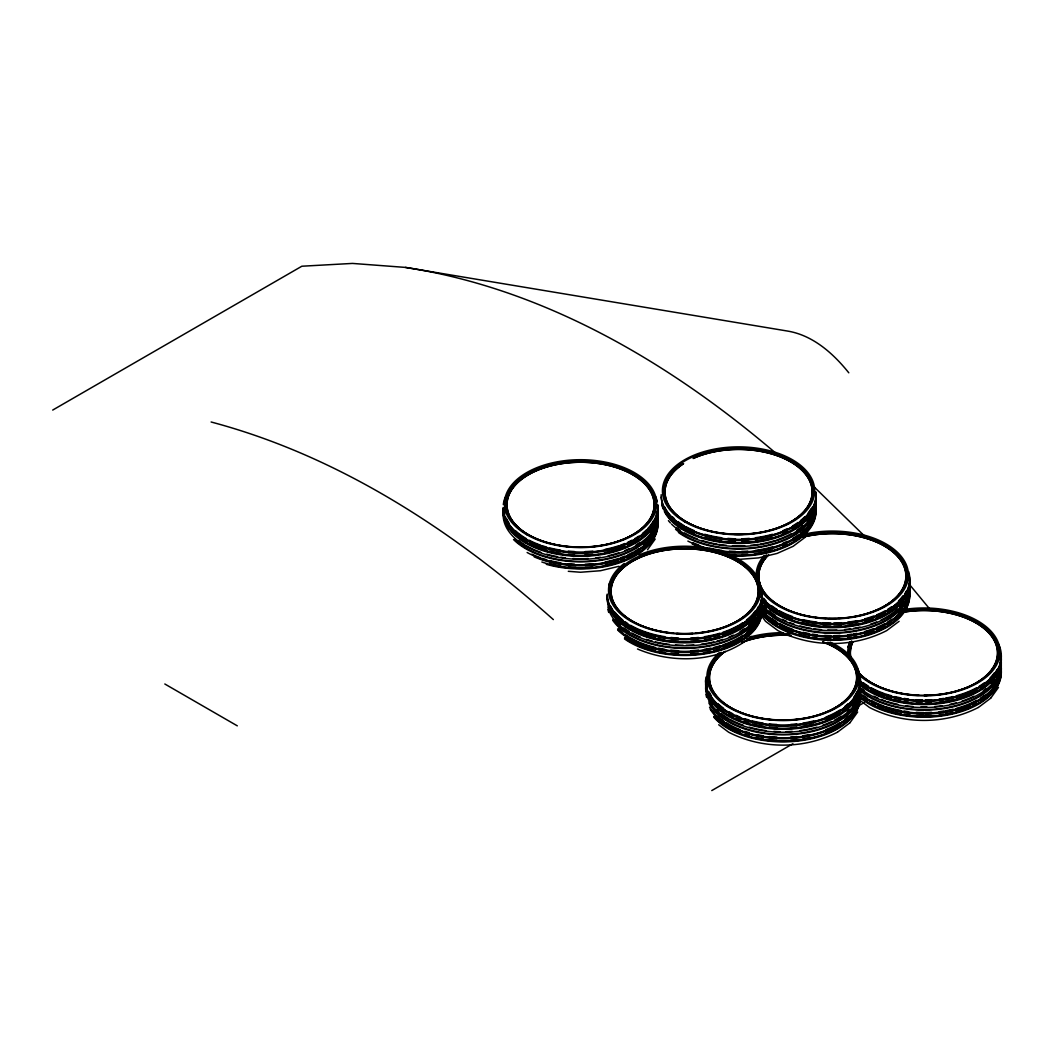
<?xml version="1.0" encoding="UTF-8"?>
<svg xmlns="http://www.w3.org/2000/svg" width="1054" height="1054" viewBox="0 0 1054 1054"><rect width="100%" height="100%" fill="white"/><g stroke="black" fill="none" stroke-linecap="round" stroke-linejoin="round"><path stroke-width="1.5" d="M647.485 549.793L655.206 539.042M849.946 722.767L857.666 712.003M990.813 698.064L998.533 687.3M805.361 537.105L793.109 546.328L777.035 553.455L758.485 557.895L738.564 559.41M751.449 636.471C720.449 662.439 673.704 664.507 637.499 648.974M899.102 621.307L886.704 630.595C853.266 647.828 811.356 647.828 777.918 630.595L765.52 621.307L761.093 615.18M837.561 732.135L849.814 722.912M978.428 707.432L990.681 698.209M52.7 410.072L301.852 266.227L352.484 263.421L405.434 267.413L787.694 331.088C812.963 335.304 833.279 353.446 848.799 372.813M711.766 790.579L792.911 743.729M858.404 705.916L864.096 702.623M837.416 732.201C803.978 749.434 762.068 749.434 728.63 732.201L718.683 724.757M978.283 707.497C944.845 724.717 902.935 724.717 869.497 707.497L859.55 700.054M619.014 566.288L600.464 570.728L580.556 572.243L568.304 571.308M405.434 267.413C544.246 288.717 669.422 362.576 775.006 452.509M211.116 421.995C340.271 456.303 454.393 531.611 553.35 619.594M164.819 683.993L237.308 725.85M814.162 486.935L863.951 535.458M910.274 585.457L929.905 609.225M586.946 547.026A73.569 42.476 0 0 1 513.443 487.317A73.569 42.476 0 0 1 639.567 479.346A73.569 42.476 0 0 1 590.161 546.828M657.801 521.335A77.403 44.69 0 0 1 546.301 564.312M655.983 531.44A76.455 44.136 0 0 1 562.243 567.092M560.768 566.868A76.455 44.136 0 0 1 549.753 564.641M653.717 536.117A76.455 44.136 0 0 1 647.96 544.127M646.761 545.379A76.455 44.136 0 0 1 643.572 548.304M638.671 551.98A76.455 44.136 0 0 1 634.613 554.523M633.322 555.247A76.455 44.136 0 0 1 627.815 558.001M624.89 559.266A76.455 44.136 0 0 1 620.332 561.005M618.777 561.532A76.455 44.136 0 0 1 605.101 565.115M592.822 566.881A76.455 44.136 0 0 1 585.141 567.368M575.958 567.368A76.455 44.136 0 0 1 568.277 566.881M560.768 565.945A76.455 44.136 0 0 1 549.753 563.706M657.801 520.399A77.403 44.69 0 0 1 621.425 561.268A77.403 44.69 0 0 1 541.848 562.019M657.801 518.173A77.403 44.69 0 0 1 617.446 560.372A77.403 44.69 0 0 1 534.167 556.868M655.983 528.278A76.455 44.136 0 0 1 562.243 563.943M560.768 563.719A76.455 44.136 0 0 1 536.222 557.039M653.717 532.955A76.455 44.136 0 0 1 647.96 540.966M646.761 542.23A76.455 44.136 0 0 1 643.572 545.142M638.671 548.831A76.455 44.136 0 0 1 634.613 551.361M633.322 552.098A76.455 44.136 0 0 1 627.815 554.852M624.89 556.117A76.455 44.136 0 0 1 620.332 557.843M618.777 558.383A76.455 44.136 0 0 1 605.101 561.953M592.822 563.719A76.455 44.136 0 0 1 585.141 564.219M574.417 564.153A76.455 44.136 0 0 1 568.277 563.719M560.768 562.783A76.455 44.136 0 0 1 549.753 560.557M546.723 559.74A76.455 44.136 0 0 1 542.323 558.383M540.781 557.843A76.455 44.136 0 0 1 531.862 554.18M657.801 517.25A77.403 44.69 0 0 1 613.323 560.649A77.403 44.69 0 0 1 527.119 552.494M657.801 514.273A77.403 44.69 0 0 1 603.02 559.951A77.403 44.69 0 0 1 513.522 539.529M656.958 518.621A76.455 44.136 0 0 1 599.133 560.003A76.455 44.136 0 0 1 514.352 539.253M653.717 527.382A76.455 44.136 0 0 1 650.186 532.81M639.962 542.362A76.455 44.136 0 0 1 635.997 544.971M629.238 548.62A76.455 44.136 0 0 1 624.89 550.544M618.777 552.81A76.455 44.136 0 0 1 608.25 555.721M600.345 557.223A76.455 44.136 0 0 1 595.866 557.829M588.224 558.501A76.455 44.136 0 0 1 580.556 558.725M579.028 558.712A76.455 44.136 0 0 1 572.875 558.501M565.234 557.829A76.455 44.136 0 0 1 560.768 557.223M557.579 556.683A76.455 44.136 0 0 1 546.723 554.167M540.781 552.283A76.455 44.136 0 0 1 526.499 545.801M525.116 544.971A76.455 44.136 0 0 1 518.7 540.518M508.16 528.765A76.455 44.136 0 0 1 506.71 526.012M657.801 511.677A77.403 44.69 0 0 1 583.073 559.252A77.403 44.69 0 0 1 503.14 514.589M657.801 508.7A77.403 44.69 0 0 1 583.073 556.288A77.403 44.69 0 0 1 503.14 511.612M656.84 514.484A76.455 44.136 0 0 1 600.345 554.246M598.856 554.47A76.455 44.136 0 0 1 562.243 554.47M560.768 554.246A76.455 44.136 0 0 1 505.577 520.241M504.761 517.382A76.455 44.136 0 0 1 504.102 511.612M653.717 523.495A76.455 44.136 0 0 1 647.96 531.506M646.761 532.757A76.455 44.136 0 0 1 643.572 535.682M638.671 539.358A76.455 44.136 0 0 1 634.613 541.901M633.322 542.626A76.455 44.136 0 0 1 627.815 545.379M624.89 546.644A76.455 44.136 0 0 1 620.332 548.383M618.777 548.91A76.455 44.136 0 0 1 605.101 552.48M592.822 554.246A76.455 44.136 0 0 1 585.141 554.747M574.417 554.681A76.455 44.136 0 0 1 568.277 554.246M560.768 553.324A76.455 44.136 0 0 1 549.753 551.084M546.723 550.267A76.455 44.136 0 0 1 542.323 548.91M540.781 548.383A76.455 44.136 0 0 1 529.108 543.337M526.499 541.901A76.455 44.136 0 0 1 519.899 537.553M517.54 535.682A76.455 44.136 0 0 1 515.366 533.746M509.003 526.223A76.455 44.136 0 0 1 506.71 522.112M657.801 507.778A77.403 44.69 0 0 1 583.073 555.353A77.403 44.69 0 0 1 503.14 510.689M657.801 505.551A77.403 44.69 0 0 1 583.073 553.126A77.403 44.69 0 0 1 503.14 508.463M656.84 511.335A76.455 44.136 0 0 1 600.345 551.097M598.856 551.308A76.455 44.136 0 0 1 562.243 551.308M560.768 551.097A76.455 44.136 0 0 1 505.577 517.079M504.761 514.22A76.455 44.136 0 0 1 504.102 508.463M653.717 520.333A76.455 44.136 0 0 1 647.96 528.344M646.761 529.595A76.455 44.136 0 0 1 642.413 533.469M638.671 536.209A76.455 44.136 0 0 1 634.613 538.739M631.992 540.188A76.455 44.136 0 0 1 627.815 542.217M624.89 543.495A76.455 44.136 0 0 1 620.332 545.221M618.777 545.761A76.455 44.136 0 0 1 605.101 549.332M592.822 551.097A76.455 44.136 0 0 1 585.141 551.585M574.417 551.532A76.455 44.136 0 0 1 568.277 551.097M560.768 550.162A76.455 44.136 0 0 1 549.753 547.922M546.723 547.105A76.455 44.136 0 0 1 542.323 545.761M540.781 545.221A76.455 44.136 0 0 1 529.108 540.188M526.499 538.739A76.455 44.136 0 0 1 515.366 530.584M509.003 523.074A76.455 44.136 0 0 1 506.71 518.95M657.801 504.616A77.403 44.69 0 0 1 583.073 552.204A77.403 44.69 0 0 1 503.14 507.527M503.311 504.616A77.403 44.69 0 0 1 505.169 497.369M655.324 495.96A77.403 44.69 0 0 1 657.301 501.704M569.41 546.789A73.675 42.542 0 0 1 518.779 481.638A73.675 42.542 0 0 1 642.479 481.638A73.675 42.542 0 0 1 591.847 546.789M587.038 547.131A73.675 42.542 0 0 1 572.612 547.039M721.068 533.126A73.569 42.476 0 0 0 810.473 482.89A73.569 42.476 0 0 0 693.084 458.49A73.675 42.542 0 0 1 793.741 463.681A73.675 42.542 0 0 1 790.737 521.993M719.526 532.902A73.569 42.476 0 0 1 683.624 463.628A73.675 42.542 0 0 0 718.037 532.757M815.809 505.34A77.403 44.69 0 0 1 708.947 549.529M705.837 548.739A77.403 44.69 0 0 1 692.188 544.022M812.41 519.675A76.455 44.136 0 0 1 709.316 549.015M706.246 548.238A76.455 44.136 0 0 1 694.243 544.207M810.974 521.493A76.455 44.136 0 0 1 808.194 525.538M804.782 529.385A76.455 44.136 0 0 1 800.421 533.258M797.97 535.103A76.455 44.136 0 0 1 792.621 538.528M787.259 541.348A76.455 44.136 0 0 1 782.898 543.271M772.398 546.894A76.455 44.136 0 0 1 755.389 550.372M747.787 551.137A76.455 44.136 0 0 1 741.634 551.413M735.508 551.413A76.455 44.136 0 0 1 729.355 551.137M721.753 550.372A76.455 44.136 0 0 1 709.316 548.093M698.789 545.01A76.455 44.136 0 0 1 692.755 542.652M815.809 504.405A77.403 44.69 0 0 1 772.99 547.342A77.403 44.69 0 0 1 687.867 541.084M815.809 501.44A77.403 44.69 0 0 1 766.772 545.959A77.403 44.69 0 0 1 678.42 532.481M815.019 504.352A76.455 44.136 0 0 1 761.225 546.499A76.455 44.136 0 0 1 675.561 529.332M810.974 515.92A76.455 44.136 0 0 1 807.127 521.282M802.7 525.775A76.455 44.136 0 0 1 796.692 530.425M791.343 533.68A76.455 44.136 0 0 1 776.798 539.964M775.349 540.438A76.455 44.136 0 0 1 759.947 544.127M758.353 544.378A76.455 44.136 0 0 1 750.843 545.313M744.704 545.735A76.455 44.136 0 0 1 732.438 545.735M726.298 545.313A76.455 44.136 0 0 1 718.788 544.378M717.194 544.127A76.455 44.136 0 0 1 701.793 540.438M697.261 538.884A76.455 44.136 0 0 1 684.507 532.955M680.449 530.425A76.455 44.136 0 0 1 676.721 527.685M815.809 498.832A77.403 44.69 0 0 1 761.028 544.51A77.403 44.69 0 0 1 671.53 524.088M670.449 522.968A77.403 44.69 0 0 1 668.42 520.636M815.809 495.867A77.403 44.69 0 0 1 752.266 542.757A77.403 44.69 0 0 1 664.402 511.585M663.19 508.937A77.403 44.69 0 0 1 661.82 504.616M812.41 510.202A76.455 44.136 0 0 1 739.816 542.902A76.455 44.136 0 0 1 665.403 511.572M810.974 512.02A76.455 44.136 0 0 1 808.194 516.065M804.782 519.912A76.455 44.136 0 0 1 800.421 523.785M797.97 525.63A76.455 44.136 0 0 1 792.621 529.055M787.259 531.875A76.455 44.136 0 0 1 782.898 533.811M772.398 537.421A76.455 44.136 0 0 1 755.389 540.9M749.315 541.545A76.455 44.136 0 0 1 741.634 541.954M735.508 541.954A76.455 44.136 0 0 1 727.827 541.545M721.753 540.9A76.455 44.136 0 0 1 704.744 537.421M694.243 533.811A76.455 44.136 0 0 1 685.798 529.78M684.507 529.055A76.455 44.136 0 0 1 677.92 524.721M674.441 521.875A76.455 44.136 0 0 1 672.36 519.912M815.809 494.932A77.403 44.69 0 0 1 746.153 542.323A77.403 44.69 0 0 1 661.82 503.68M815.809 492.705A77.403 44.69 0 0 1 742.345 540.254A77.403 44.69 0 0 1 661.201 497.066M812.41 507.04A76.455 44.136 0 0 1 738.564 539.753A76.455 44.136 0 0 1 664.731 507.04M810.974 508.871A76.455 44.136 0 0 1 808.194 512.916M804.782 516.763A76.455 44.136 0 0 1 800.421 520.623M797.97 522.468A76.455 44.136 0 0 1 792.621 525.906M787.259 528.726A76.455 44.136 0 0 1 782.898 530.649M772.398 534.273A76.455 44.136 0 0 1 755.389 537.751M749.315 538.396A76.455 44.136 0 0 1 741.634 538.792M735.508 538.792A76.455 44.136 0 0 1 727.827 538.396M721.753 537.751A76.455 44.136 0 0 1 704.744 534.273M694.243 530.649A76.455 44.136 0 0 1 685.798 526.631M684.507 525.906A76.455 44.136 0 0 1 677.92 521.559M674.441 518.713A76.455 44.136 0 0 1 672.36 516.763M815.809 491.783A77.403 44.69 0 0 1 741.094 539.358A77.403 44.69 0 0 1 661.161 494.695M815.809 508.489A77.403 44.69 0 0 1 729.249 555.761M812.41 522.824A76.455 44.136 0 0 1 729.355 555.221M810.974 524.642A76.455 44.136 0 0 1 808.194 528.7M804.782 532.547A76.455 44.136 0 0 1 800.421 536.407M797.97 538.251A76.455 44.136 0 0 1 794.018 540.86M787.259 544.496A76.455 44.136 0 0 1 782.898 546.433M772.398 550.056A76.455 44.136 0 0 1 755.389 553.534M747.787 554.285A76.455 44.136 0 0 1 741.634 554.575M735.508 554.575A76.455 44.136 0 0 1 729.355 554.285M815.809 507.567A77.403 44.69 0 0 1 726.14 554.588M789.499 522.692A73.675 42.542 0 0 1 759.249 532.757M757.707 532.995A73.675 42.542 0 0 1 746.654 534.194M743.439 534.365A73.675 42.542 0 0 1 733.847 534.365M730.633 534.194A73.675 42.542 0 0 1 721.12 533.232M673.453 633.217A73.569 42.476 0 0 1 622.888 568.159A73.569 42.476 0 0 1 746.403 568.159A73.569 42.476 0 0 1 695.851 633.217M692.649 633.467A73.569 42.476 0 0 1 676.655 633.467M761.897 607.855A77.403 44.69 0 0 1 712.86 652.386A77.403 44.69 0 0 1 624.495 638.895M758.498 622.189A76.455 44.136 0 0 1 702.504 653.691A76.455 44.136 0 0 1 627.855 640.318M755.283 626.735A76.455 44.136 0 0 1 746.509 635.773M742.767 638.513A76.455 44.136 0 0 1 740.092 640.226M738.709 641.056A76.455 44.136 0 0 1 722.873 648.065M719.961 648.987A76.455 44.136 0 0 1 713.901 650.621M710.778 651.319A76.455 44.136 0 0 1 704.441 652.479M698.446 653.256A76.455 44.136 0 0 1 690.778 653.836M678.512 653.836A76.455 44.136 0 0 1 670.845 653.256M664.863 652.479A76.455 44.136 0 0 1 658.513 651.319M655.39 650.621A76.455 44.136 0 0 1 625.246 637.617M761.897 606.933A77.403 44.69 0 0 1 712.86 651.464A77.403 44.69 0 0 1 624.495 637.973M761.897 604.706A77.403 44.69 0 0 1 707.102 650.384A77.403 44.69 0 0 1 617.618 629.963M758.498 619.041A76.455 44.136 0 0 1 696.602 651.201A76.455 44.136 0 0 1 620.516 631.636M755.283 623.573A76.455 44.136 0 0 1 746.509 632.624M742.767 635.351A76.455 44.136 0 0 1 740.092 637.077M738.709 637.894A76.455 44.136 0 0 1 722.873 644.903M719.961 645.825A76.455 44.136 0 0 1 713.901 647.459M710.778 648.157A76.455 44.136 0 0 1 704.441 649.317M698.446 650.094A76.455 44.136 0 0 1 690.778 650.674M678.512 650.674A76.455 44.136 0 0 1 670.845 650.094M664.863 649.317A76.455 44.136 0 0 1 658.513 648.157M655.39 647.459A76.455 44.136 0 0 1 625.246 634.468M622.795 632.624A76.455 44.136 0 0 1 618.448 628.751M761.897 603.771A77.403 44.69 0 0 1 707.102 649.448A77.403 44.69 0 0 1 617.618 629.027M761.897 600.806A77.403 44.69 0 0 1 701.661 647.314A77.403 44.69 0 0 1 612.703 620.213M608.738 612.44A77.403 44.69 0 0 1 607.908 609.541M761.093 603.718A76.455 44.136 0 0 1 698.328 647.143A76.455 44.136 0 0 1 613.099 619.251M755.283 618A76.455 44.136 0 0 1 748.775 625.141M744.058 628.895A76.455 44.136 0 0 1 740.092 631.504M733.334 635.14A76.455 44.136 0 0 1 728.986 637.077M722.873 639.343A76.455 44.136 0 0 1 716.97 641.109M713.901 641.886A76.455 44.136 0 0 1 701.463 644.165M693.861 644.929A76.455 44.136 0 0 1 686.18 645.246M683.124 645.246A76.455 44.136 0 0 1 675.443 644.929M669.33 644.363A76.455 44.136 0 0 1 655.39 641.886M652.321 641.109A76.455 44.136 0 0 1 646.418 639.343M640.318 637.077A76.455 44.136 0 0 1 631.886 633.046M629.212 631.504A76.455 44.136 0 0 1 623.994 627.986M620.516 625.141A76.455 44.136 0 0 1 615.022 619.33M761.897 598.198A77.403 44.69 0 0 1 692.228 645.588A77.403 44.69 0 0 1 607.908 606.946M761.897 595.233A77.403 44.69 0 0 1 687.168 642.808A77.403 44.69 0 0 1 607.236 598.145M758.498 609.568A76.455 44.136 0 0 1 684.652 642.281A76.455 44.136 0 0 1 610.806 609.568M755.283 614.1A76.455 44.136 0 0 1 746.509 623.151M742.767 625.892A76.455 44.136 0 0 1 740.092 627.604M738.709 628.421A76.455 44.136 0 0 1 722.873 635.443M719.961 636.366A76.455 44.136 0 0 1 713.901 637.986M710.778 638.698A76.455 44.136 0 0 1 704.441 639.844M698.446 640.621A76.455 44.136 0 0 1 690.778 641.214M678.512 641.214A76.455 44.136 0 0 1 670.845 640.621M664.863 639.844A76.455 44.136 0 0 1 658.513 638.698M655.39 637.986A76.455 44.136 0 0 1 625.246 624.996M622.795 623.151A76.455 44.136 0 0 1 615.022 615.444M761.897 594.311A77.403 44.69 0 0 1 687.168 641.886A77.403 44.69 0 0 1 607.236 597.21M761.897 592.071A77.403 44.69 0 0 1 687.168 639.659A77.403 44.69 0 0 1 607.236 594.983M758.498 606.406A76.455 44.136 0 0 1 684.652 639.119A76.455 44.136 0 0 1 610.806 606.406M755.283 610.951A76.455 44.136 0 0 1 746.509 620.002M742.767 622.73A76.455 44.136 0 0 1 740.092 624.442M738.709 625.272A76.455 44.136 0 0 1 722.873 632.281M719.961 633.204A76.455 44.136 0 0 1 704.441 636.695M698.446 637.472A76.455 44.136 0 0 1 690.778 638.052M678.512 638.052A76.455 44.136 0 0 1 670.845 637.472M664.863 636.695A76.455 44.136 0 0 1 630.595 625.272M627.855 623.599A76.455 44.136 0 0 1 625.246 621.847M622.795 620.002A76.455 44.136 0 0 1 615.022 612.282M761.028 586.775A77.403 44.69 0 0 1 690.976 638.605A77.403 44.69 0 0 1 607.236 594.061M608.738 585.326A77.403 44.69 0 0 1 609.884 582.493M639.04 554.997A76.112 43.939 0 0 1 759.091 581.004A76.112 43.939 0 0 1 667.88 633.046A76.112 43.939 0 0 1 624.258 563.429M673.506 633.322A73.675 42.542 0 0 1 622.874 568.172A73.675 42.542 0 0 1 746.575 568.172A73.675 42.542 0 0 1 695.943 633.322M692.741 633.573A73.675 42.542 0 0 1 676.708 633.573M804.162 536.829A73.569 42.476 0 0 1 901.974 562.428A73.569 42.476 0 0 1 851.355 617.104M849.814 617.328A73.569 42.476 0 0 1 814.808 617.328A73.675 42.542 0 0 0 825.98 618.5M813.266 617.104A73.569 42.476 0 0 1 768.603 554.839A73.675 42.542 0 0 0 813.319 617.209M909.549 592.691A77.403 44.69 0 0 1 850.433 639.053A77.403 44.69 0 0 1 761.238 613.309M906.15 607.025A76.455 44.136 0 0 1 904.714 609.779M902.935 612.493A76.455 44.136 0 0 1 833.833 639.738M830.789 639.738A76.455 44.136 0 0 1 761.686 612.493M902.935 611.57A76.455 44.136 0 0 1 895.32 619.673M891.71 622.453A76.455 44.136 0 0 1 887.758 625.062M885.07 626.616A76.455 44.136 0 0 1 876.638 630.635M873.621 631.82A76.455 44.136 0 0 1 864.636 634.679M856.862 636.471A76.455 44.136 0 0 1 853.687 637.051M852.093 637.314A76.455 44.136 0 0 1 847.627 637.92M839.985 638.592A76.455 44.136 0 0 1 833.833 638.803M830.789 638.803A76.455 44.136 0 0 1 824.636 638.592M816.995 637.92A76.455 44.136 0 0 1 812.529 637.314M809.34 636.774A76.455 44.136 0 0 1 798.484 634.258M792.529 632.374A76.455 44.136 0 0 1 779.538 626.616M776.864 625.062A76.455 44.136 0 0 1 771.66 621.544M766.1 616.748A76.455 44.136 0 0 1 763.755 614.205M909.549 591.768A77.403 44.69 0 0 1 850.433 638.131A77.403 44.69 0 0 1 761.238 612.387M909.549 589.542A77.403 44.69 0 0 1 850.433 635.905A77.403 44.69 0 0 1 761.238 610.147M906.15 603.876A76.455 44.136 0 0 1 904.714 606.63M902.935 609.344A76.455 44.136 0 0 1 833.833 636.576M830.789 636.576A76.455 44.136 0 0 1 761.686 609.344M902.935 608.408A76.455 44.136 0 0 1 898.522 613.586M891.71 619.304A76.455 44.136 0 0 1 887.758 621.913M885.07 623.454A76.455 44.136 0 0 1 876.638 627.473M873.621 628.658A76.455 44.136 0 0 1 864.636 631.517M856.862 633.322A76.455 44.136 0 0 1 853.687 633.902M852.093 634.152A76.455 44.136 0 0 1 847.627 634.758M839.985 635.43A76.455 44.136 0 0 1 833.833 635.654M830.789 635.654A76.455 44.136 0 0 1 824.636 635.43M816.995 634.758A76.455 44.136 0 0 1 812.529 634.152M809.34 633.625A76.455 44.136 0 0 1 803.056 632.295M792.529 629.212A76.455 44.136 0 0 1 779.538 623.454M776.864 621.913A76.455 44.136 0 0 1 771.66 618.395M766.1 613.586A76.455 44.136 0 0 1 763.755 611.056M909.549 588.606A77.403 44.69 0 0 1 850.433 634.969A77.403 44.69 0 0 1 761.238 609.225M909.549 585.642A77.403 44.69 0 0 1 850.433 632.005A77.403 44.69 0 0 1 761.238 606.261M908.759 588.554A76.455 44.136 0 0 1 845.993 631.978A76.455 44.136 0 0 1 760.751 604.087M903.858 601.491A76.455 44.136 0 0 1 899.721 606.761M897.507 609.001A76.455 44.136 0 0 1 880.999 619.976M876.638 621.913A76.455 44.136 0 0 1 870.538 624.179M860.011 627.09A76.455 44.136 0 0 1 853.687 628.329M850.618 628.803A76.455 44.136 0 0 1 844.583 629.515M836.902 630.002A76.455 44.136 0 0 1 827.719 630.002M821.567 629.646A76.455 44.136 0 0 1 814.004 628.803M810.934 628.329A76.455 44.136 0 0 1 799.986 625.944M794.084 624.179A76.455 44.136 0 0 1 789.472 622.506M786.495 621.28A76.455 44.136 0 0 1 782.226 619.304M775.507 615.496A76.455 44.136 0 0 1 769.301 610.938M766.1 608.013A76.455 44.136 0 0 1 763.755 605.483M909.549 583.046A77.403 44.69 0 0 1 850.433 629.396A77.403 44.69 0 0 1 761.238 603.652M909.549 580.069A77.403 44.69 0 0 1 850.433 626.432A77.403 44.69 0 0 1 761.238 600.688M906.15 594.403A76.455 44.136 0 0 1 904.714 597.157M902.935 599.871A76.455 44.136 0 0 1 832.304 627.117A76.455 44.136 0 0 1 761.686 599.871M902.935 598.949A76.455 44.136 0 0 1 898.522 604.126M891.71 609.831A76.455 44.136 0 0 1 887.758 612.44M885.07 613.995A76.455 44.136 0 0 1 876.638 618.013M873.621 619.185A76.455 44.136 0 0 1 864.636 622.044M856.862 623.849A76.455 44.136 0 0 1 847.627 625.299M841.514 625.865A76.455 44.136 0 0 1 833.833 626.181M830.789 626.181A76.455 44.136 0 0 1 823.095 625.865M816.995 625.299A76.455 44.136 0 0 1 803.056 622.835M792.529 619.739A76.455 44.136 0 0 1 779.538 613.995M776.864 612.44A76.455 44.136 0 0 1 771.66 608.922M766.1 604.126A76.455 44.136 0 0 1 763.755 601.584M909.549 579.147A77.403 44.69 0 0 1 850.433 625.496A77.403 44.69 0 0 1 761.238 599.752M909.549 576.92A77.403 44.69 0 0 1 850.433 623.27A77.403 44.69 0 0 1 761.238 597.526M906.15 591.241A76.455 44.136 0 0 1 904.714 593.995M902.935 596.709A76.455 44.136 0 0 1 832.304 623.955A76.455 44.136 0 0 1 761.686 596.709M902.935 595.787A76.455 44.136 0 0 1 898.522 600.964M891.71 606.682A76.455 44.136 0 0 1 887.758 609.291M885.07 610.833A76.455 44.136 0 0 1 876.638 614.851M873.621 616.037A76.455 44.136 0 0 1 864.636 618.896M856.862 620.701A76.455 44.136 0 0 1 847.627 622.137M841.514 622.716A76.455 44.136 0 0 1 833.833 623.019M830.789 623.019A76.455 44.136 0 0 1 823.095 622.716M816.995 622.137A76.455 44.136 0 0 1 803.056 619.673M792.529 616.59A76.455 44.136 0 0 1 779.538 610.833M776.864 609.291A76.455 44.136 0 0 1 771.66 605.76M766.1 600.964A76.455 44.136 0 0 1 763.755 598.435M908.68 571.611A77.403 44.69 0 0 1 854.109 621.781A77.403 44.69 0 0 1 761.238 596.604M806.297 533.719A76.112 43.939 0 0 1 904.029 560.293A76.112 43.939 0 0 1 857.284 616.524A76.112 43.939 0 0 1 760.224 589.133M756.192 575.01A76.112 43.939 0 0 1 764.058 555.563M805.216 534.958A74.781 43.174 0 0 1 902.949 561.018A74.781 43.174 0 0 1 854.28 616.471A74.781 43.174 0 0 1 760.066 586.367M757.997 580.029A74.781 43.174 0 0 1 766.363 554.839M802.7 537.184A73.675 42.542 0 0 1 901.881 562.006A73.675 42.542 0 0 1 851.448 617.209M848.351 617.644A73.675 42.542 0 0 1 838.786 618.5M835.572 618.619A73.675 42.542 0 0 1 829.195 618.619M822.779 641.939A73.569 42.476 0 0 1 843.595 701.793A73.569 42.476 0 0 1 739.302 711.845A73.569 42.476 0 0 1 725.323 651.332A73.675 42.542 0 0 0 739.315 711.937A73.675 42.542 0 0 0 843.753 701.872A73.675 42.542 0 0 0 822.91 641.939M791.027 635.457A73.569 42.476 0 0 0 741.805 642.505A73.675 42.542 0 0 1 791.106 635.443M860.064 692.834A77.403 44.69 0 0 1 804.558 740.132A77.403 44.69 0 0 1 713.861 717.273M859.432 698.644A76.455 44.136 0 0 1 859.102 701.529M858.457 704.401A76.455 44.136 0 0 1 796.705 740.633A76.455 44.136 0 0 1 716.825 719.276M856.876 707.708A76.455 44.136 0 0 1 853.661 713.176M848.22 719.329A76.455 44.136 0 0 1 844.886 722.214M839.827 725.824A76.455 44.136 0 0 1 825.862 732.846M809.156 737.76A76.455 44.136 0 0 1 802.819 738.92M796.824 739.697A76.455 44.136 0 0 1 790.698 740.198M776.89 740.277A76.455 44.136 0 0 1 769.222 739.697M763.241 738.92A76.455 44.136 0 0 1 756.891 737.76M749.196 735.863A76.455 44.136 0 0 1 744.796 734.506M740.198 732.846A76.455 44.136 0 0 1 726.232 725.824M723.624 724.058A76.455 44.136 0 0 1 717.84 719.329M860.064 691.911A77.403 44.69 0 0 1 804.558 739.21A77.403 44.69 0 0 1 713.861 716.351M860.064 689.685A77.403 44.69 0 0 1 800.17 737.629A77.403 44.69 0 0 1 710.277 709.329M859.432 695.482A76.455 44.136 0 0 1 859.102 698.367M858.457 701.253A76.455 44.136 0 0 1 791.752 737.905A76.455 44.136 0 0 1 712.399 710.949M856.876 704.546A76.455 44.136 0 0 1 853.661 710.014M848.22 716.18A76.455 44.136 0 0 1 844.886 719.065M839.827 722.662A76.455 44.136 0 0 1 825.862 729.684M809.156 734.598A76.455 44.136 0 0 1 802.819 735.758M796.824 736.535A76.455 44.136 0 0 1 790.698 737.036M776.89 737.115A76.455 44.136 0 0 1 769.222 736.535M763.241 735.758A76.455 44.136 0 0 1 756.891 734.598M749.196 732.701A76.455 44.136 0 0 1 744.796 731.344M740.198 729.684A76.455 44.136 0 0 1 726.232 722.662M723.624 720.91A76.455 44.136 0 0 1 717.84 716.18M860.064 688.749A77.403 44.69 0 0 1 799.077 736.851A77.403 44.69 0 0 1 709.54 707.168M860.064 685.785A77.403 44.69 0 0 1 797.97 734.006A77.403 44.69 0 0 1 708.868 702.965M706.654 697.445A77.403 44.69 0 0 1 705.982 694.533M859.432 691.582A76.455 44.136 0 0 1 791.778 734.006A76.455 44.136 0 0 1 709.184 701.582M856.876 698.973A76.455 44.136 0 0 1 852.66 705.785M849.234 709.619A76.455 44.136 0 0 1 847.152 711.582M841.145 716.233A76.455 44.136 0 0 1 834.465 720.211M831.711 721.582A76.455 44.136 0 0 1 822.805 725.244M816.863 727.141A76.455 44.136 0 0 1 799.841 730.606M792.239 731.371A76.455 44.136 0 0 1 786.086 731.66M779.973 731.66A76.455 44.136 0 0 1 773.82 731.371M766.205 730.606A76.455 44.136 0 0 1 749.196 727.141M743.254 725.244A76.455 44.136 0 0 1 730.264 719.487M728.973 718.762A76.455 44.136 0 0 1 721.173 713.492M718.894 711.582A76.455 44.136 0 0 1 716.825 709.619M712.399 704.441A76.455 44.136 0 0 1 709.184 698.973M860.064 683.176A77.403 44.69 0 0 1 786.811 732.187A77.403 44.69 0 0 1 705.613 687.551M860.064 680.212A77.403 44.69 0 0 1 788.076 729.184A77.403 44.69 0 0 1 705.653 686.035M859.432 686.022A76.455 44.136 0 0 1 859.102 688.908M858.457 691.78A76.455 44.136 0 0 1 786.771 728.67A76.455 44.136 0 0 1 709.184 696.009M707.234 690.344A76.455 44.136 0 0 1 706.733 687.458M856.876 695.073A76.455 44.136 0 0 1 853.661 700.541M848.22 706.707A76.455 44.136 0 0 1 844.886 709.592M839.827 713.202A76.455 44.136 0 0 1 825.862 720.211M813.82 724.058A76.455 44.136 0 0 1 802.819 726.285M796.824 727.062A76.455 44.136 0 0 1 790.698 727.576M776.89 727.655A76.455 44.136 0 0 1 769.222 727.062M763.241 726.285A76.455 44.136 0 0 1 752.227 724.058M749.196 723.242A76.455 44.136 0 0 1 744.796 721.885M740.198 720.211A76.455 44.136 0 0 1 735.758 718.354M732.952 717.01A76.455 44.136 0 0 1 728.973 714.862M723.624 711.437A76.455 44.136 0 0 1 717.84 706.707M711.476 699.197A76.455 44.136 0 0 1 709.184 695.073M860.064 679.29A77.403 44.69 0 0 1 786.811 728.288A77.403 44.69 0 0 1 705.613 683.651M860.064 677.05A77.403 44.69 0 0 1 783.03 726.114A77.403 44.69 0 0 1 705.982 677.05M859.432 682.86A76.455 44.136 0 0 1 859.102 685.746M858.457 688.631A76.455 44.136 0 0 1 786.771 725.508A76.455 44.136 0 0 1 709.184 692.847M707.234 687.195A76.455 44.136 0 0 1 706.733 684.296M856.876 691.925A76.455 44.136 0 0 1 853.661 697.392M848.22 703.558A76.455 44.136 0 0 1 844.886 706.443M839.827 710.04A76.455 44.136 0 0 1 825.862 717.063M813.82 720.896A76.455 44.136 0 0 1 802.819 723.136M796.824 723.914A76.455 44.136 0 0 1 790.698 724.414M776.89 724.493A76.455 44.136 0 0 1 769.222 723.914M763.241 723.136A76.455 44.136 0 0 1 752.227 720.896M749.196 720.08A76.455 44.136 0 0 1 744.796 718.723M740.198 717.063A76.455 44.136 0 0 1 735.758 715.192M732.952 713.848A76.455 44.136 0 0 1 728.973 711.713M723.624 708.288A76.455 44.136 0 0 1 717.84 703.558M711.476 696.035A76.455 44.136 0 0 1 709.184 691.925M857.798 668.934A77.403 44.69 0 0 1 793.135 724.809A77.403 44.69 0 0 1 705.613 680.502M830.078 642.084A76.112 43.939 0 0 1 844.254 702.728A76.112 43.939 0 0 1 739.671 712.741A76.112 43.939 0 0 1 719.184 652.703M749.341 637.209A76.112 43.939 0 0 1 783.03 632.677M827.838 642.229A74.781 43.174 0 0 1 843.503 702.201A74.781 43.174 0 0 1 739.855 712.056A74.781 43.174 0 0 1 721.384 652.36M747.036 638.948A74.781 43.174 0 0 1 789.525 633.783M904.846 611.939A73.569 42.476 0 0 1 994.95 641.978A73.569 42.476 0 0 1 942.935 693.993M941.393 694.23A73.569 42.476 0 0 1 923.897 695.442A73.675 42.542 0 0 0 927.164 695.508M919.101 695.363A73.569 42.476 0 0 1 906.387 694.23M904.846 693.993A73.569 42.476 0 0 1 888.496 690.212M887.112 689.751A73.569 42.476 0 0 1 857.916 671.767A73.675 42.542 0 0 0 887.125 689.856M1001.142 669.593A77.403 44.69 0 0 1 948.271 714.915A77.403 44.69 0 0 1 858.957 696.826M997.058 685.298A76.455 44.136 0 0 1 934.608 716.206A76.455 44.136 0 0 1 859.761 696.536M1000.338 672.505A76.455 44.136 0 0 1 1000.18 675.377M994.515 688.46A76.455 44.136 0 0 1 992.446 691.108M984.541 698.446A76.455 44.136 0 0 1 980.694 701.121M976.663 703.505A76.455 44.136 0 0 1 972.578 705.6M969.706 706.905A76.455 44.136 0 0 1 956.215 711.569M953.145 712.346A76.455 44.136 0 0 1 945.267 713.953M943.673 714.204A76.455 44.136 0 0 1 939.206 714.81M931.565 715.482A76.455 44.136 0 0 1 916.216 715.482M910.089 714.981A76.455 44.136 0 0 1 904.108 714.204M900.92 713.677A76.455 44.136 0 0 1 885.663 709.803M884.122 709.263A76.455 44.136 0 0 1 878.087 706.905M875.202 705.6A76.455 44.136 0 0 1 871.131 703.505M867.099 701.121A76.455 44.136 0 0 1 863.239 698.446M1001.142 668.658A77.403 44.69 0 0 1 948.271 713.993A77.403 44.69 0 0 1 858.957 695.904M1001.142 666.431A77.403 44.69 0 0 1 948.271 711.766A77.403 44.69 0 0 1 858.957 693.677M997.058 682.149A76.455 44.136 0 0 1 925.412 713.479M923.897 713.479A76.455 44.136 0 0 1 859.761 693.374M1000.338 669.343A76.455 44.136 0 0 1 1000.18 672.215M994.515 685.311A76.455 44.136 0 0 1 992.446 687.946M984.541 695.284A76.455 44.136 0 0 1 980.694 697.959M976.663 700.357A76.455 44.136 0 0 1 956.215 708.42M953.145 709.197A76.455 44.136 0 0 1 945.267 710.791M943.673 711.055A76.455 44.136 0 0 1 939.206 711.661M931.565 712.333A76.455 44.136 0 0 1 925.412 712.544M923.897 712.557A76.455 44.136 0 0 1 916.216 712.333M908.574 711.661A76.455 44.136 0 0 1 904.108 711.055M900.92 710.515A76.455 44.136 0 0 1 885.663 706.641M884.122 706.114A76.455 44.136 0 0 1 871.131 700.357M867.099 697.959A76.455 44.136 0 0 1 863.239 695.284M1001.142 665.509A77.403 44.69 0 0 1 948.271 710.831A77.403 44.69 0 0 1 858.957 692.741M1001.142 662.531A77.403 44.69 0 0 1 948.271 707.866A77.403 44.69 0 0 1 858.957 689.777M1000.338 665.443A76.455 44.136 0 0 1 945.596 707.774A76.455 44.136 0 0 1 859.761 689.474M994.515 679.738A76.455 44.136 0 0 1 991.3 683.664M985.74 688.789A76.455 44.136 0 0 1 983.29 690.634M973.975 696.193A76.455 44.136 0 0 1 962.118 701.068M956.215 702.847A76.455 44.136 0 0 1 950.023 704.322M942.197 705.706A76.455 44.136 0 0 1 934.634 706.549M926.953 706.944A76.455 44.136 0 0 1 920.84 706.944M913.146 706.549A76.455 44.136 0 0 1 905.584 705.706M897.758 704.322A76.455 44.136 0 0 1 887.112 701.542M885.663 701.068A76.455 44.136 0 0 1 881.065 699.408M878.087 698.183A76.455 44.136 0 0 1 873.819 696.193M864.491 690.634A76.455 44.136 0 0 1 862.04 688.789M1001.142 659.936A77.403 44.69 0 0 1 948.271 705.258A77.403 44.69 0 0 1 858.957 687.182M1001.142 656.971A77.403 44.69 0 0 1 948.271 702.293A77.403 44.69 0 0 1 858.957 684.204M997.058 672.676A76.455 44.136 0 0 1 925.412 704.006M922.369 704.006A76.455 44.136 0 0 1 859.761 683.901M1000.338 659.883A76.455 44.136 0 0 1 1000.18 662.755M994.515 675.838A76.455 44.136 0 0 1 992.446 678.486M984.541 685.811A76.455 44.136 0 0 1 980.694 688.486M976.663 690.884A76.455 44.136 0 0 1 956.215 698.947M953.145 699.724A76.455 44.136 0 0 1 945.267 701.318M943.673 701.582A76.455 44.136 0 0 1 939.206 702.188M931.565 702.86A76.455 44.136 0 0 1 925.412 703.071M922.369 703.071A76.455 44.136 0 0 1 916.216 702.86M908.574 702.188A76.455 44.136 0 0 1 904.108 701.582M900.92 701.042A76.455 44.136 0 0 1 894.635 699.724M891.565 698.947A76.455 44.136 0 0 1 885.663 697.168M884.122 696.641A76.455 44.136 0 0 1 871.131 690.884M867.099 688.486A76.455 44.136 0 0 1 863.239 685.811M1001.142 656.036A77.403 44.69 0 0 1 948.271 701.371A77.403 44.69 0 0 1 858.957 683.282M1001.142 653.809A77.403 44.69 0 0 1 948.271 699.131A77.403 44.69 0 0 1 858.957 681.055M997.058 669.527A76.455 44.136 0 0 1 925.412 700.844M922.369 700.844A76.455 44.136 0 0 1 859.761 680.752M1000.338 656.721A76.455 44.136 0 0 1 1000.18 659.593M994.515 672.676A76.455 44.136 0 0 1 990.101 677.867M984.541 682.663A76.455 44.136 0 0 1 979.337 686.18M976.663 687.735A76.455 44.136 0 0 1 956.215 695.785M953.145 696.575A76.455 44.136 0 0 1 945.267 698.17M943.673 698.42A76.455 44.136 0 0 1 939.206 699.039M931.565 699.711A76.455 44.136 0 0 1 925.412 699.922M922.369 699.922A76.455 44.136 0 0 1 916.216 699.711M908.574 699.039A76.455 44.136 0 0 1 904.108 698.42M900.92 697.893A76.455 44.136 0 0 1 894.635 696.575M891.565 695.785A76.455 44.136 0 0 1 885.663 694.019M884.122 693.479A76.455 44.136 0 0 1 871.131 687.735M868.443 686.18A76.455 44.136 0 0 1 863.239 682.663M998.665 644.231A77.403 44.69 0 0 1 955.372 696.628A77.403 44.69 0 0 1 858.957 680.12M847.969 647.064A77.403 44.69 0 0 1 849.116 644.231M907.402 609.014A76.112 43.939 0 0 1 995.925 637.723A76.112 43.939 0 0 1 956.255 691.688A76.112 43.939 0 0 1 858.984 674.863M847.943 654.771A76.112 43.939 0 0 1 849.774 641.926M906.097 610.161A74.781 43.174 0 0 1 994.528 637.907A74.781 43.174 0 0 1 955.003 691.358A74.781 43.174 0 0 1 859.129 673.677M849.577 656.919A74.781 43.174 0 0 1 851.658 640.911M904.899 611.926A73.675 42.542 0 0 1 995.134 642.005A73.675 42.542 0 0 1 943.04 694.099M941.486 694.336A73.675 42.542 0 0 1 930.366 695.39M917.56 695.39A73.675 42.542 0 0 1 906.44 694.336M904.899 694.099A73.675 42.542 0 0 1 888.522 690.304M526.736 534.721A76.112 43.939 0 0 0 654.073 515.024A76.112 43.939 0 0 0 560.847 461.204A76.112 43.939 0 0 0 526.736 534.721M527.672 534.365A74.781 43.174 0 0 0 652.795 515.011A74.781 43.174 0 0 0 561.202 462.126A74.781 43.174 0 0 0 527.672 534.365M684.744 521.888A76.112 43.939 0 0 0 812.094 502.191A76.112 43.939 0 0 0 718.868 448.358A76.112 43.939 0 0 0 684.744 521.888M685.693 521.519A74.781 43.174 0 0 0 810.803 502.165A74.781 43.174 0 0 0 719.21 449.281A74.781 43.174 0 0 0 685.693 521.519M631.768 620.885A74.781 43.174 0 0 0 756.891 601.531A74.781 43.174 0 0 0 665.298 548.66A74.781 43.174 0 0 0 631.768 620.885M852.831 641.978A73.569 42.476 0 0 0 850.789 657.722A73.675 42.542 0 0 1 852.805 642.005"/></g></svg>
